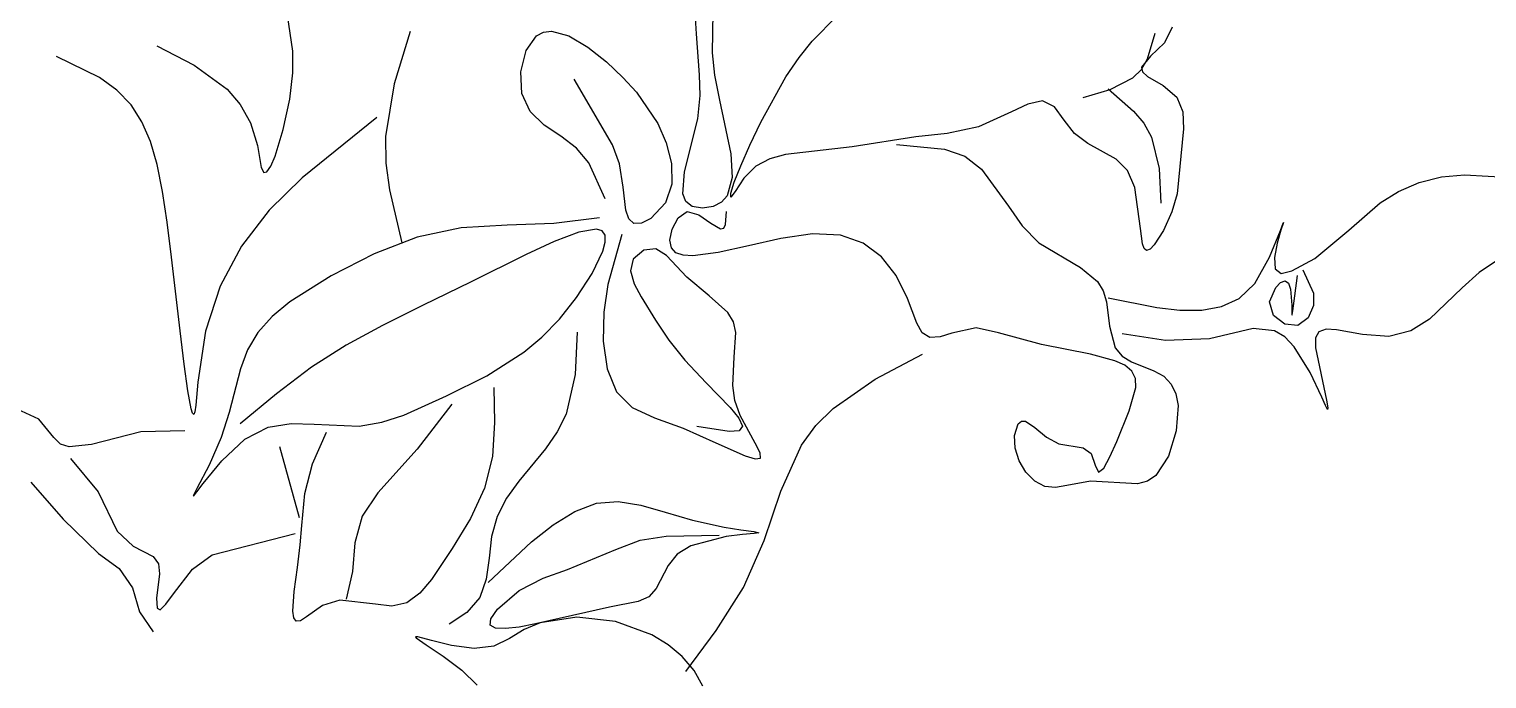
# Model space of a CAD drawing. Extents: x 550 to 4447, y 4707 to 9069.
# Drawn here: x 2203.7 to 2306.5, y 7173.1 to 7218.9 of the extents above; entities that cross this region are included whole.
import ezdxf

# ---------------------------------------------------------------- set-up
doc = ezdxf.new("R2010")
doc.units = 0
doc.header["$MEASUREMENT"] = 0
doc.layers.get('0').update_dxf_attribs({"linetype": 'CONTINUOUS'})
doc.layers.add('3', color=3, linetype='CONTINUOUS')
doc.layers.add('7', color=7, linetype='CONTINUOUS')
doc.styles.add('STYLE1', font='syastro.shx')

# ---------------------------------------------------------------- blocks, each defined once
blk = doc.blocks.new('010')
at = {"layer": '3', "extrusion": (0, 0, -1)}
for p, q in [((5025.45, 4176.99), (5024.98, 4180.16)), ((5013.44, 4177.46), (5016.73, 4175.75)), ((5025.45, 4175.06), (5025.45, 4176.99)), ((5016.73, 4175.75), (5019.64, 4173.62)), ((5025.18, 4172.74), (5025.45, 4175.06)), ((5019.64, 4173.62), (5020.81, 4172.27)), ((5097.35, 4173.64), (5099.6, 4171.69)), ((5024.6, 4170.07), (5025.18, 4172.74)), ((5020.81, 4172.27), (5021.72, 4170.64)), ((5099.6, 4171.69), (5100.52, 4170.61)), ((5021.72, 4170.64), (5022.32, 4168.66)), ((5023.87, 4167.7), (5024.6, 4170.07)), ((5100.52, 4170.61), (5101.19, 4169.4)), ((5022.32, 4168.66), (5022.66, 4166.71)), ((5078.68, 4168.73), (5082.91, 4168.33)), ((5101.19, 4169.4), (5101.85, 4166.61)), ((5023.5, 4166.84), (5023.87, 4167.7)), ((5082.91, 4168.33), (5084.72, 4167.7)), ((5084.72, 4167.7), (5086.2, 4166.56)), ((5022.66, 4166.71), (5022.88, 4166.27)), ((5022.88, 4166.27), (5023.16, 4166.34)), ((5023.16, 4166.34), (5023.5, 4166.84)), ((5086.2, 4166.56), (5088.57, 4163.29)), ((5101.85, 4166.61), (5102.01, 4163.57)), ((5052.49, 4162.26), (5048.45, 4161.76)), ((5058.91, 4161.26), (5059.42, 4162.28)), ((5059.42, 4162.28), (5060.22, 4162.83)), ((5060.22, 4162.83), (5061.25, 4162.52)), ((5061.25, 4162.52), (5062.3, 4161.8)), ((5063.61, 4161.67), (5063.7, 4162.83)), ((5088.57, 4163.29), (5089.78, 4161.56)), ((5040.3, 4161.39), (5036.4, 4160.56)), ((5044.35, 4161.61), (5040.3, 4161.39)), ((5048.45, 4161.76), (5044.35, 4161.61)), ((5050.66, 4161), (5048.5, 4160.18)), ((5052.24, 4161.26), (5050.66, 4161)), ((5052.74, 4161.11), (5052.24, 4161.26)), ((5053, 4160.73), (5052.74, 4161.11)), ((5058.71, 4160.31), (5058.91, 4161.26)), ((5062.3, 4161.8), (5063.16, 4161.3)), ((5063.16, 4161.3), (5063.45, 4161.35)), ((5063.45, 4161.35), (5063.61, 4161.67)), ((5071.29, 4160.84), (5068.5, 4160.45)), ((5073.74, 4160.74), (5071.29, 4160.84)), ((5089.78, 4161.56), (5091.24, 4160.05)), ((5036.4, 4160.56), (5032.61, 4159.09)), ((5048.5, 4160.18), (5046.03, 4159.03)), ((5052.79, 4159.32), (5053, 4160.12)), ((5053, 4160.12), (5053, 4160.73)), ((5058.83, 4159.63), (5058.71, 4160.31)), ((5059.22, 4159.19), (5058.83, 4159.63)), ((5065.63, 4159.81), (5062.95, 4159.21)), ((5068.5, 4160.45), (5065.63, 4159.81)), ((5075.75, 4160.04), (5073.74, 4160.74)), ((5077.37, 4158.83), (5075.75, 4160.04)), ((5091.24, 4160.05), (5094.91, 4157.87)), ((5032.61, 4159.09), (5028.83, 4157.15)), ((5046.03, 4159.03), (5041.11, 4156.58)), ((5051.84, 4157.35), (5052.79, 4159.32)), ((5059.87, 4158.97), (5059.22, 4159.19)), ((5060.73, 4158.92), (5059.87, 4158.97)), ((5062.95, 4159.21), (5060.73, 4158.92)), ((5078.65, 4157.17), (5077.37, 4158.83)), ((5028.83, 4157.15), (5025.19, 4154.85)), ((5050.46, 4155.23), (5051.84, 4157.35)), ((5079.65, 4155.16), (5078.65, 4157.17)), ((5094.91, 4157.87), (5096.42, 4156.64)), ((5113.83, 4155.38), (5114.05, 4157.18)), ((5114.54, 4157.67), (5115.48, 4155.63)), ((5041.11, 4156.58), (5036.94, 4154.55)), ((5096.42, 4156.64), (5096.91, 4155.83)), ((5096.91, 4155.83), (5097.2, 4154.86)), ((5111.6, 4154.85), (5112.15, 4156.13)), ((5112.15, 4156.13), (5112.57, 4156.56)), ((5112.57, 4156.56), (5112.97, 4156.71)), ((5112.97, 4156.71), (5113.26, 4156.49)), ((5113.26, 4156.49), (5113.44, 4155.96)), ((5113.44, 4155.96), (5113.55, 4154.57)), ((5115.48, 4155.63), (5115.48, 4154.52)), ((5025.19, 4154.85), (5023.62, 4153.55)), ((5036.94, 4154.55), (5033.36, 4152.77)), ((5048.95, 4153.32), (5050.46, 4155.23)), ((5080.47, 4152.96), (5079.65, 4155.16)), ((5097.2, 4154.86), (5097.47, 4152.72)), ((5111.94, 4153.65), (5111.6, 4154.85)), ((5113.55, 4154.57), (5113.55, 4153.99)), ((5113.66, 4154.06), (5113.83, 4155.38)), ((5115.48, 4154.52), (5115, 4153.44)), ((5023.62, 4153.55), (5022.35, 4152.14)), ((5047.41, 4151.74), (5048.95, 4153.32)), ((5112.94, 4152.88), (5111.94, 4153.65)), ((5113.55, 4153.99), (5113.56, 4153.68)), ((5113.56, 4153.68), (5113.6, 4153.72)), ((5113.6, 4153.72), (5113.66, 4154.06)), ((5115, 4153.44), (5114.1, 4152.77)), ((5022.35, 4152.14), (5021.44, 4150.61)), ((5033.36, 4152.77), (5030.16, 4151.02)), ((5050.53, 4152.19), (5050.34, 4148.44)), ((5080.96, 4152.11), (5080.47, 4152.96)), ((5081.64, 4151.7), (5080.96, 4152.11)), ((5082.54, 4151.77), (5081.64, 4151.7)), ((5083.57, 4152.1), (5082.54, 4151.77)), ((5085.72, 4152.55), (5083.57, 4152.1)), ((5087.7, 4152.12), (5085.72, 4152.55)), ((5091.48, 4151.09), (5087.7, 4152.12)), ((5097.47, 4152.72), (5097.99, 4150.78)), ((5114.1, 4152.77), (5112.94, 4152.88)), ((5021.44, 4150.61), (5020.82, 4148.94)), ((5030.16, 4151.02), (5027.1, 4149.08)), ((5045.83, 4150.42), (5047.41, 4151.74)), ((5095.79, 4150.24), (5091.48, 4151.09)), ((5097.99, 4150.78), (5098.58, 4150.07)), ((5042.54, 4148.32), (5045.83, 4150.42)), ((5097.96, 4149.66), (5095.79, 4150.24)), ((5098.82, 4149.25), (5097.96, 4149.66)), ((5098.58, 4150.07), (5099.42, 4149.56)), ((5099.44, 4148.74), (5098.82, 4149.25)), ((5099.42, 4149.56), (5101.39, 4148.77)), ((5020.82, 4148.94), (5019.82, 4145.09)), ((5027.1, 4149.08), (5024, 4146.73)), ((5039.01, 4146.56), (5042.54, 4148.32)), ((5050.34, 4148.44), (5049.56, 4144.95)), ((5099.76, 4148.09), (5099.44, 4148.74)), ((5099.79, 4147.3), (5099.76, 4148.09)), ((5101.39, 4148.77), (5102.28, 4148.28)), ((5102.28, 4148.28), (5102.93, 4147.6)), ((5024, 4146.73), (5020.81, 4144.09)), ((5043.16, 4147.28), (5043.24, 4144.2)), ((5099.21, 4145.24), (5099.79, 4147.3)), ((5102.93, 4147.6), (5103.33, 4146.73)), ((5103.33, 4146.73), (5103.52, 4145.71)), ((5035.24, 4144.86), (5039.01, 4146.56)), ((5039.47, 4145.81), (5036.42, 4141.85)), ((5103.52, 4145.71), (5103.36, 4143.46)), ((5019.82, 4145.09), (5019.11, 4142.88)), ((5023.26, 4143.79), (5025.29, 4144.13)), ((5025.29, 4144.13), (5027.31, 4144.06)), ((5027.31, 4144.06), (5031.3, 4143.87)), ((5031.3, 4143.87), (5033.28, 4144.22)), ((5033.28, 4144.22), (5035.24, 4144.86)), ((5043.24, 4144.2), (5043.05, 4141.21)), ((5049.56, 4144.95), (5048.77, 4143.37)), ((5089.11, 4143.05), (5089.43, 4144.08)), ((5089.43, 4144.08), (5089.71, 4144.33)), ((5089.71, 4144.33), (5090.06, 4144.32)), ((5090.06, 4144.32), (5090.9, 4143.76)), ((5098.11, 4142.53), (5099.21, 4145.24)), ((5019.11, 4142.88), (5018.05, 4140.45)), ((5021.21, 4142.73), (5023.26, 4143.79)), ((5027.18, 4140.56), (5028.42, 4143.35)), ((5048.77, 4143.37), (5047.73, 4141.89)), ((5089.15, 4141.93), (5089.11, 4143.05)), ((5090.9, 4143.76), (5091.91, 4142.92)), ((5091.91, 4142.92), (5093.02, 4142.31)), ((5103.36, 4143.46), (5102.69, 4141.24)), ((5019.19, 4140.83), (5021.21, 4142.73)), ((5036.42, 4141.85), (5032.93, 4138)), ((5047.73, 4141.89), (5045.37, 4139.02)), ((5089.5, 4140.82), (5089.15, 4141.93)), ((5093.02, 4142.31), (5095.16, 4141.98)), ((5095.16, 4141.98), (5095.87, 4141.46)), ((5097.52, 4141.16), (5098.11, 4142.53)), ((5005.82, 4141.03), (5008.27, 4138.09)), ((5018.05, 4140.45), (5016.97, 4138.37)), ((5017.53, 4138.82), (5019.19, 4140.83)), ((5026.51, 4137.94), (5027.18, 4140.56)), ((5043.05, 4141.21), (5042.34, 4138.41)), ((5090.1, 4139.82), (5089.5, 4140.82)), ((5095.87, 4141.46), (5096.22, 4140.43)), ((5096.22, 4140.43), (5096.52, 4139.83)), ((5096.97, 4140.16), (5097.52, 4141.16)), ((5102.69, 4141.24), (5101.56, 4139.53)), ((5045.37, 4139.02), (5044.3, 4137.53)), ((5090.88, 4139.03), (5090.1, 4139.82)), ((5091.77, 4138.56), (5090.88, 4139.03)), ((5095.79, 4139.04), (5093.71, 4138.64)), ((5099.95, 4138.79), (5095.79, 4139.04)), ((5096.52, 4139.83), (5096.97, 4140.16)), ((5100.82, 4139.02), (5099.95, 4138.79)), ((5101.56, 4139.53), (5100.82, 4139.02)), ((5008.27, 4138.09), (5009.95, 4134.6)), ((5016.97, 4138.37), (5016.67, 4137.79)), ((5016.67, 4137.7), (5016.98, 4138.09)), ((5016.67, 4137.79), (5016.67, 4137.7)), ((5016.98, 4138.09), (5017.53, 4138.82)), ((5026.25, 4135.11), (5026.51, 4137.94)), ((5032.93, 4138), (5031.56, 4135.93)), ((5042.34, 4138.41), (5041.11, 4135.74)), ((5092.72, 4138.46), (5091.77, 4138.56)), ((5093.71, 4138.64), (5092.72, 4138.46)), ((5044.3, 4137.53), (5043.47, 4135.92)), ((5048.4, 4135.18), (5050.31, 4136.35)), ((5050.31, 4136.35), (5052.22, 4137.07)), ((5052.22, 4137.07), (5054.15, 4137.24)), ((5054.15, 4137.24), (5056.14, 4136.92)), ((5056.14, 4136.92), (5058.29, 4136.3)), ((5026.1, 4133.41), (5026.25, 4135.11)), ((5031.56, 4135.93), (5030.92, 4133.58)), ((5041.11, 4135.74), (5039.51, 4133.09)), ((5043.47, 4135.92), (5042.98, 4134.14)), ((5046.49, 4133.67), (5048.4, 4135.18)), ((5058.29, 4136.3), (5060.71, 4135.59)), ((5060.71, 4135.59), (5063.49, 4134.96)), ((5009.95, 4134.6), (5011.36, 4133.3)), ((5018.34, 4132.53), (5025.65, 4134.42)), ((5042.98, 4134.14), (5042.75, 4132.24)), ((5053.92, 4133.01), (5056.09, 4133.81)), ((5056.09, 4133.81), (5058.38, 4134.18)), ((5058.38, 4134.18), (5063.05, 4134.26)), ((5063.67, 4134.14), (5060.55, 4133.32)), ((5063.49, 4134.96), (5064.96, 4134.74)), ((5065.1, 4134.31), (5063.67, 4134.14)), ((5064.96, 4134.74), (5066.1, 4134.58)), ((5066.14, 4134.4), (5065.1, 4134.31)), ((5066.1, 4134.58), (5066.54, 4134.48)), ((5066.54, 4134.48), (5066.14, 4134.4)), ((5011.36, 4133.3), (5013.11, 4132.37)), ((5016.58, 4131.25), (5018.34, 4132.53)), ((5025.85, 4131.41), (5026.1, 4133.41)), ((5030.92, 4133.58), (5030.7, 4131.06)), ((5039.51, 4133.09), (5037.66, 4130.36)), ((5042.67, 4130.08), (5046.49, 4133.67)), ((5049.66, 4131.22), (5053.92, 4133.01)), ((5059.35, 4132.57), (5058.56, 4131.58)), ((5060.55, 4133.32), (5059.35, 4132.57)), ((5013.11, 4132.37), (5013.59, 4131.73)), ((5013.59, 4131.73), (5013.67, 4130.86)), ((5014.92, 4129.08), (5016.58, 4131.25)), ((5025.55, 4129.3), (5025.85, 4131.41)), ((5042.75, 4132.24), (5042.5, 4130.39)), ((5047.51, 4130.46), (5049.66, 4131.22)), ((5058.56, 4131.58), (5057.5, 4129.54)), ((5013.67, 4130.86), (5013.43, 4128.7)), ((5030.7, 4131.06), (5030.14, 4128.61)), ((5037.66, 4130.36), (5036.64, 4129.14)), ((5042.5, 4130.39), (5041.93, 4128.75)), ((5045.42, 4129.39), (5047.51, 4130.46)), ((5013.43, 4128.7), (5013.47, 4127.82)), ((5014.25, 4128.16), (5014.92, 4129.08)), ((5025.44, 4127.55), (5025.55, 4129.3)), ((5036.64, 4129.14), (5035.5, 4128.29)), ((5041.93, 4128.75), (5040.78, 4127.45)), ((5043.5, 4127.72), (5045.42, 4129.39)), ((5056.83, 4128.83), (5055.91, 4128.4)), ((5057.5, 4129.54), (5056.83, 4128.83)), ((5013.47, 4127.82), (5013.75, 4127.66)), ((5013.75, 4127.66), (5014.25, 4128.16)), ((5025.53, 4126.96), (5025.44, 4127.55)), ((5028.05, 4128.05), (5026.66, 4127.05)), ((5029.59, 4128.52), (5028.05, 4128.05)), ((5032.72, 4128.17), (5029.59, 4128.52)), ((5034.18, 4128), (5032.72, 4128.17)), ((5035.5, 4128.29), (5034.18, 4128)), ((5040.78, 4127.45), (5039.23, 4126.4)), ((5042.91, 4126.88), (5043.5, 4127.72)), ((5053.38, 4127.9), (5046.86, 4126.44)), ((5055.91, 4128.4), (5053.38, 4127.9)), ((5025.74, 4126.66), (5025.53, 4126.96)), ((5026.12, 4126.7), (5025.74, 4126.66)), ((5026.66, 4127.05), (5026.12, 4126.7)), ((5042.85, 4126.31), (5042.91, 4126.88)), ((5043.31, 4126.04), (5042.85, 4126.31)), ((5045.4, 4126.15), (5044.19, 4126.01)), ((5046.86, 4126.44), (5045.4, 4126.15)), ((5044.19, 4126.01), (5043.31, 4126.04))]:
    blk.add_line(p, q, dxfattribs=at)
at = {"layer": '3'}
for p, q in [((5061.06, 4178.5), (5060.94, 4180.39)), ((5062.5, 4180.42), (5062.44, 4176.83)), ((5035.79, 4178.72), (5034.38, 4174.08)), ((5046.01, 4177.02), (5046.94, 4178.34)), ((5046.94, 4178.34), (5047.55, 4178.66)), ((5047.55, 4178.66), (5048.25, 4178.74)), ((5048.25, 4178.74), (5049.8, 4178.32)), ((5049.8, 4178.32), (5051.47, 4177.32)), ((5061.31, 4174.9), (5061.06, 4178.5)), ((5100.83, 4176.3), (5101.52, 4178.55)), ((5008.38, 4174.64), (5004.6, 4176.51)), ((5045.55, 4175.16), (5046.01, 4177.02)), ((5051.47, 4177.32), (5053.1, 4176.02)), ((5062.44, 4176.83), (5062.65, 4174.86)), ((5100.29, 4175.36), (5100.83, 4176.3)), ((5045.65, 4173.23), (5045.55, 4175.16)), ((5053.1, 4176.02), (5054.56, 4174.65)), ((5099.54, 4174.61), (5100.29, 4175.36)), ((5009.93, 4173.54), (5008.38, 4174.64)), ((5034.38, 4174.08), (5033.61, 4169.43)), ((5053.65, 4168.7), (5050.27, 4174.51)), ((5054.56, 4174.65), (5055.77, 4173.37)), ((5061.37, 4173.06), (5061.31, 4174.9)), ((5062.65, 4174.86), (5063.09, 4172.64)), ((5097.53, 4173.58), (5099.54, 4174.61)), ((5011.17, 4172.25), (5009.93, 4173.54)), ((5046.38, 4171.64), (5045.65, 4173.23)), ((5055.77, 4173.37), (5057.64, 4170.59)), ((5061.16, 4171.01), (5061.37, 4173.06)), ((5063.09, 4172.64), (5064.09, 4167.91)), ((5095.14, 4172.9), (5097.53, 4173.58)), ((5012.13, 4170.75), (5011.17, 4172.25)), ((5032.84, 4171.11), (5026.26, 4165.81)), ((5047.61, 4170.45), (5046.38, 4171.64)), ((5012.88, 4169), (5012.13, 4170.75)), ((5049.07, 4169.46), (5047.61, 4170.45)), ((5057.64, 4170.59), (5058.37, 4168.89)), ((5059.99, 4166.34), (5061.16, 4171.01)), ((5013.47, 4166.96), (5012.88, 4169)), ((5033.61, 4169.43), (5033.64, 4167.09)), ((5050.47, 4168.41), (5049.07, 4169.46)), ((5054.27, 4167.04), (5053.65, 4168.7)), ((5058.37, 4168.89), (5058.84, 4167.06)), ((5051.55, 4167.12), (5050.47, 4168.41)), ((5064.09, 4167.91), (5064.2, 4165.82)), ((5013.94, 4164.6), (5013.47, 4166.96)), ((5033.64, 4167.09), (5033.96, 4164.75)), ((5052.98, 4163.95), (5051.55, 4167.12)), ((5054.58, 4164.98), (5054.27, 4167.04)), ((5058.84, 4167.06), (5058.88, 4165.24)), ((5059.85, 4164.39), (5059.99, 4166.34)), ((5126.75, 4165.89), (5128.8, 4166.06)), ((5128.8, 4166.06), (5132.97, 4165.83)), ((5026.26, 4165.81), (5023.35, 4162.93)), ((5033.96, 4164.75), (5035.05, 4160.05)), ((5054.82, 4162.93), (5054.58, 4164.98)), ((5058.88, 4165.24), (5058.32, 4163.58)), ((5064.2, 4165.82), (5063.75, 4164.2)), ((5122.98, 4164.59), (5124.79, 4165.38)), ((5124.79, 4165.38), (5126.75, 4165.89)), ((5014.35, 4161.88), (5013.94, 4164.6)), ((5058.32, 4163.58), (5057.01, 4162.22)), ((5060.11, 4163.7), (5059.85, 4164.39)), ((5060.68, 4163.26), (5060.11, 4163.7)), ((5063.25, 4163.64), (5062.52, 4163.27)), ((5063.75, 4164.2), (5063.25, 4163.64)), ((5118.58, 4161.17), (5121.34, 4163.58)), ((5121.34, 4163.58), (5122.98, 4164.59)), ((5023.35, 4162.93), (5020.91, 4159.77)), ((5055.08, 4162.18), (5054.82, 4162.93)), ((5055.52, 4161.77), (5055.08, 4162.18)), ((5057.01, 4162.22), (5056.2, 4161.81)), ((5061.57, 4163.13), (5060.68, 4163.26)), ((5062.52, 4163.27), (5061.57, 4163.13)), ((5014.74, 4158.79), (5014.35, 4161.88)), ((5054.45, 4160.79), (5053.23, 4156.38)), ((5056.2, 4161.81), (5055.52, 4161.77)), ((5111.59, 4158.79), (5112.56, 4161.14)), ((5112.59, 4161.17), (5112.26, 4160.03)), ((5112.56, 4161.14), (5112.81, 4161.8)), ((5112.82, 4161.85), (5112.59, 4161.17)), ((5112.81, 4161.8), (5112.82, 4161.85)), ((5115.59, 4158.68), (5118.58, 4161.17)), ((5020.91, 4159.77), (5019.03, 4156.24)), ((5057.45, 4159.52), (5056.39, 4159.4)), ((5058.39, 4158.95), (5057.45, 4159.52)), ((5112.26, 4160.03), (5112.03, 4158.77)), ((5015.51, 4152.28), (5014.74, 4158.79)), ((5055.47, 4158.63), (5055.22, 4157.59)), ((5056.39, 4159.4), (5055.47, 4158.63)), ((5060.19, 4157.02), (5058.39, 4158.95)), ((5110.3, 4156.47), (5111.59, 4158.79)), ((5112.03, 4158.77), (5112.08, 4157.76)), ((5113.57, 4157.58), (5115.59, 4158.68)), ((5131.7, 4158.53), (5130.08, 4157.43)), ((5055.22, 4157.59), (5055.55, 4156.44)), ((5062.18, 4155.39), (5060.19, 4157.02)), ((5112.08, 4157.76), (5112.61, 4157.35)), ((5112.61, 4157.35), (5113.57, 4157.58)), ((5130.08, 4157.43), (5128.59, 4156.1)), ((5019.03, 4156.24), (5017.74, 4152.26)), ((5053.23, 4156.38), (5052.88, 4153.95)), ((5055.55, 4156.44), (5056.18, 4155.28)), ((5108.92, 4155.14), (5110.3, 4156.47)), ((5128.59, 4156.1), (5125.7, 4153.32)), ((5056.18, 4155.28), (5057.44, 4153.23)), ((5063.82, 4153.91), (5062.18, 4155.39)), ((5097.35, 4155.22), (5101.64, 4154.35)), ((5101.64, 4154.35), (5103.69, 4154.11)), ((5105.61, 4154.11), (5107.37, 4154.43)), ((5107.37, 4154.43), (5108.92, 4155.14)), ((5052.88, 4153.95), (5052.82, 4151.38)), ((5057.44, 4153.23), (5058.62, 4151.46)), ((5064.31, 4153.09), (5063.82, 4153.91)), ((5064.51, 4152.15), (5064.31, 4153.09)), ((5103.69, 4154.11), (5105.61, 4154.11)), ((5125.7, 4153.32), (5124.05, 4152.29)), ((5015.86, 4149.36), (5015.51, 4152.28)), ((5017.74, 4152.26), (5017.06, 4147.76)), ((5064.38, 4149.97), (5064.51, 4152.15)), ((5102.42, 4151.44), (5098.58, 4152.02)), ((5110.16, 4152.49), (5106.31, 4151.6)), ((5112.04, 4152.3), (5110.16, 4152.49)), ((5112.93, 4151.76), (5112.04, 4152.3)), ((5115.95, 4152.22), (5115.64, 4151.67)), ((5116.6, 4152.43), (5115.95, 4152.22)), ((5117.51, 4152.39), (5116.6, 4152.43)), ((5119.8, 4151.97), (5117.51, 4152.39)), ((5122.11, 4151.79), (5119.8, 4151.97)), ((5124.05, 4152.29), (5122.11, 4151.79)), ((5052.82, 4151.38), (5053.17, 4148.94)), ((5058.62, 4151.46), (5060.01, 4149.7)), ((5106.31, 4151.6), (5102.42, 4151.44)), ((5113.76, 4150.88), (5112.93, 4151.76)), ((5115.18, 4148.61), (5113.76, 4150.88)), ((5115.64, 4151.67), (5115.66, 4150.78)), ((5115.66, 4150.78), (5116.63, 4146.18)), ((5016.19, 4146.99), (5015.86, 4149.36)), ((5060.01, 4149.7), (5061.89, 4147.7)), ((5064.24, 4147.48), (5064.38, 4149.97)), ((5076.81, 4148.02), (5080.98, 4150.23)), ((5053.17, 4148.94), (5053.99, 4146.91)), ((5073.1, 4145.45), (5076.81, 4148.02)), ((5116.2, 4146.45), (5115.18, 4148.61)), ((5016.47, 4145.42), (5016.19, 4146.99)), ((5017.06, 4147.76), (5016.9, 4145.72)), ((5053.99, 4146.91), (5055.38, 4145.53)), ((5061.89, 4147.7), (5064.02, 4145.52)), ((5064.43, 4146.16), (5064.24, 4147.48)), ((5003.05, 4144.5), (5000.74, 4145.57)), ((5016.6, 4145.02), (5016.47, 4145.42)), ((5016.9, 4145.72), (5016.81, 4145.14)), ((5055.38, 4145.53), (5057.35, 4144.63)), ((5064.02, 4145.52), (5064.78, 4144.59)), ((5064.9, 4144.81), (5064.43, 4146.16)), ((5071.56, 4143.93), (5073.1, 4145.45)), ((5116.52, 4145.7), (5116.2, 4146.45)), ((5116.71, 4145.35), (5116.52, 4145.7)), ((5116.63, 4146.18), (5116.74, 4145.51)), ((5116.74, 4145.51), (5116.71, 4145.35)), ((5004.37, 4142.88), (5003.05, 4144.5)), ((5016.71, 4144.92), (5016.6, 4145.02)), ((5016.81, 4145.14), (5016.71, 4144.92)), ((5057.35, 4144.63), (5059.86, 4143.69)), ((5064.78, 4144.59), (5065.1, 4143.87)), ((5066.22, 4142.39), (5064.9, 4144.81)), ((5004.95, 4142.3), (5004.37, 4142.88)), ((5012.03, 4143.37), (5007.68, 4142.26)), ((5015.91, 4143.47), (5012.03, 4143.37)), ((5059.86, 4143.69), (5062.75, 4142.4)), ((5063.93, 4143.42), (5061.09, 4143.84)), ((5064.82, 4143.48), (5063.93, 4143.42)), ((5065.1, 4143.87), (5064.82, 4143.48)), ((5070.31, 4142.19), (5071.56, 4143.93)), ((5005.72, 4142.05), (5004.95, 4142.3)), ((5007.68, 4142.26), (5005.72, 4142.05)), ((5024.26, 4142.08), (5026, 4135.81)), ((5062.75, 4142.4), (5065.33, 4141.26)), ((5066.66, 4141.53), (5066.22, 4142.39)), ((5066.69, 4141.05), (5066.66, 4141.53)), ((5068.49, 4138.15), (5070.31, 4142.19)), ((5065.33, 4141.26), (5066.21, 4140.99)), ((5066.21, 4140.99), (5066.69, 4141.05)), ((5002.34, 4138.95), (5005.19, 4135.68)), ((5067.02, 4133.79), (5068.49, 4138.15)), ((5005.19, 4135.68), (5008.3, 4132.64)), ((5065.18, 4129.64), (5067.02, 4133.79)), ((5008.3, 4132.64), (5010.11, 4131.32)), ((5010.11, 4131.32), (5011.31, 4129.62)), ((5011.31, 4129.62), (5011.91, 4127.5)), ((5062.79, 4125.84), (5065.18, 4129.64)), ((5011.91, 4127.5), (5013.12, 4125.72)), ((5060.1, 4122.22), (5062.79, 4125.84))]:
    blk.add_line(p, q, dxfattribs=at)
for points in [[(5103.01, 4179.08), (5102.32, 4177.71), (5101.09, 4176.54), (5100.31, 4175.56), (5100.39, 4175.14), (5100.82, 4174.75), (5102.21, 4173.95), (5103.42, 4172.93), (5103.94, 4171.61), (5104, 4170.13), (5103.44, 4164.38), (5102.98, 4162.79), (5102.23, 4161.15), (5101.41, 4159.87), (5101.05, 4159.51), (5100.75, 4159.39), (5100.53, 4159.56), (5100.38, 4159.97), (5100.2, 4161.33), (5099.71, 4164.93), (5099.07, 4166.43), (5098.07, 4167.44), (5095.57, 4168.84), (5094.4, 4169.7), (5093.47, 4170.9), (5092.62, 4172.07), (5091.58, 4172.58), (5090.28, 4172.31), (5088.83, 4171.61), (5085.91, 4170.3), (5083.15, 4169.71), (5080.39, 4169.41), (5074.78, 4168.53), (5068.91, 4167.85), (5067.52, 4167.48), (5066.27, 4166.82), (5065.22, 4165.76), (5064.46, 4164.58), (5064.08, 4164.1), (5064.07, 4164.43), (5064.38, 4165.4), (5064.96, 4166.87), (5065.75, 4168.69), (5066.71, 4170.7), (5068.94, 4174.71), (5070.1, 4176.42), (5071.25, 4177.85), (5073.47, 4180.09)], [(5061.61, 4120.94), (5060.83, 4122.32), (5059.79, 4123.54), (5058.54, 4124.59), (5057.1, 4125.46), (5053.89, 4126.64), (5050.49, 4127.01), (5047.27, 4126.52), (5045.84, 4125.93), (5044.55, 4125.14), (5043.18, 4124.45), (5041.43, 4124.25), (5039.45, 4124.52), (5037.66, 4124.97), (5036.48, 4125.28), (5036.25, 4125.3), (5036.33, 4125.19), (5037.21, 4124.58), (5038.71, 4123.58), (5040.36, 4122.35), (5041.7, 4121.01)]]:
    blk.add_lwpolyline(points, dxfattribs=at)
at = {"layer": '7', "style": 'STYLE1', "flags": 9}
for tag in ['XSIZE', 'YSIZE']:
    blk.add_attdef(tag, (4918.3, 3848.95), '', height=0.205, dxfattribs=at)
blk = doc.blocks.new('HUA-1')
blk.add_blockref('010', (-4951.21, -3848.95))

msp = doc.modelspace()

# ---------------------------------------------------------------- block references
at = {"xscale": 0.8, "yscale": 0.8, "zscale": 0.8}
msp.add_blockref('HUA-1', (2162.88, 6954.97), dxfattribs=at)

doc.saveas('drawing.dxf')
